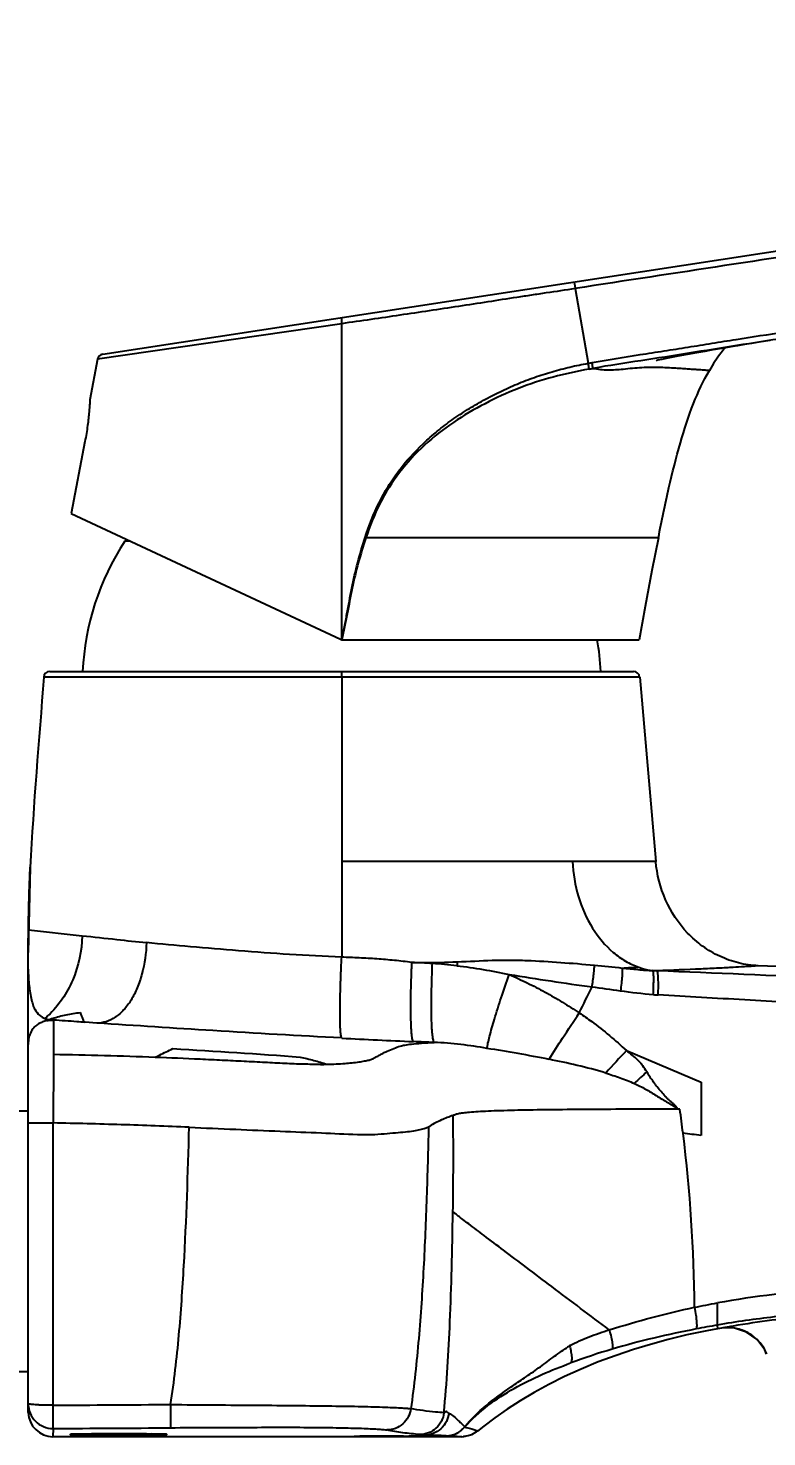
# Model space of a CAD drawing. Header units: millimetres. Extents: x 1091 to 2122, y 843 to 1569.
# Drawn here: x 1298.4 to 1357.9, y 1135.5 to 1249.1 of the extents above; entities that cross this region are included whole.
import ezdxf

# ---------------------------------------------------------------- set-up
doc = ezdxf.new("R2010")
doc.units = ezdxf.units.MM
doc.layers.add('\\M+5B1EA\\M+5D7A2', color=1, linetype='Continuous')
doc.styles.add('Daelim Dimension', font='\x7f\x7f\x7f\x7f.TTF')
doc.dimstyles.new('DEFAULT', dxfattribs={"dimscale": 2, "dimtxt": 2, "dimasz": 2, "dimexe": 0, "dimexo": 2, "dimgap": 1, "dimtad": 1, "dimdec": 1, "dimzin": 9, "dimdsep": 46, "dimtxsty": 'Daelim Dimension', "dimcen": 0.5, "dimclrd": 252, "dimclre": 252, "dimclrt": 3, "dimadec": 1, "dimazin": 0, "dimtfac": 1, "dimtdec": 1, "dimtix": 1, "dimtmove": 0, "dimatfit": 3, "dimfxl": 0, "dimtolj": 1, "dimtzin": 1, "dimlwd": 9, "dimlwe": 9, "dimarcsym": 0})

# ---------------------------------------------------------------- blocks, each defined once
blk = doc.blocks.new('*D1')
at = {"layer": '\\M+5B1EA\\M+5D7A2', "color": 5, "lineweight": 9}
for p, q in [((1250.08, 1342.62), (1495.37, 1342.62)), ((1495.37, 1338.62), (1495.37, 961.42)), ((1489.6, 957.42), (1495.37, 957.42))]:
    blk.add_line(p, q, dxfattribs=at)
at = {"layer": '\\M+5B1EA\\M+5D7A2', "color": 5}
for points in [[(1494.71, 1338.62), (1496.04, 1338.62), (1495.37, 1342.62)], [(1494.71, 961.42), (1496.04, 961.42), (1495.37, 957.42)]]:
    blk.add_solid(points, dxfattribs=at)
at = {"layer": 'Defpoints', "color": 0}
for p in [(1246.08, 1342.62), (1485.6, 957.42), (1495.37, 957.42)]:
    blk.add_point(p, dxfattribs=at)
at = {"layer": '\\M+5B1EA\\M+5D7A2', "color": 7, "insert": (1484.72, 1150.02), "char_height": 16, "attachment_point": 5, "rotation": 90, "style": 'Daelim Dimension'}
blk.add_mtext('\\A1;1700', dxfattribs=at)
blk = doc.blocks.new('*D5')
at = {"layer": '\\M+5B1EA\\M+5D7A2', "color": 5, "lineweight": 9}
for p, q in [((1283.18, 1133.79), (1283.18, 1029.12)), ((1375.11, 1119.43), (1375.11, 1029.12)), ((1287.18, 1029.12), (1371.11, 1029.12))]:
    blk.add_line(p, q, dxfattribs=at)
at = {"layer": '\\M+5B1EA\\M+5D7A2', "color": 5}
for points in [[(1287.18, 1029.79), (1287.18, 1028.45), (1283.18, 1029.12)], [(1371.11, 1029.79), (1371.11, 1028.45), (1375.11, 1029.12)]]:
    blk.add_solid(points, dxfattribs=at)
at = {"layer": 'Defpoints', "color": 0}
for p in [(1283.18, 1137.79), (1375.11, 1123.43), (1375.11, 1029.12)]:
    blk.add_point(p, dxfattribs=at)
at = {"layer": '\\M+5B1EA\\M+5D7A2', "color": 7, "insert": (1329.14, 1039.83), "char_height": 16, "attachment_point": 5, "style": 'Daelim Dimension'}
blk.add_mtext('\\A1;92', dxfattribs=at)

msp = doc.modelspace()

# ---------------------------------------------------------------- linework, layer by layer
at = {"color": 7, "linetype": 'Continuous'}
for p, q in [((1428.99, 1241.83), (1304.38, 1222.8)), ((1342.49, 1228.11), (1343.54, 1222.08)), ((1323.65, 1225.27), (1303.96, 1222.4)), ((1323.65, 1199.79), (1323.65, 1225.27)), ((1352.95, 1223.04), (1352.46, 1222.95)), ((1353.45, 1223.13), (1352.95, 1223.04)), ((1353.97, 1223.22), (1353.45, 1223.13)), ((1354.49, 1223.31), (1353.97, 1223.22)), ((1355.03, 1223.4), (1354.49, 1223.31)), ((1355.59, 1223.49), (1355.03, 1223.4)), ((1356.15, 1223.59), (1355.59, 1223.49)), ((1356.72, 1223.68), (1356.15, 1223.59)), ((1357.31, 1223.78), (1356.72, 1223.68)), ((1358.21, 1223.92), (1357.31, 1223.78)), ((1303.96, 1222.4), (1303.34, 1219.13)), ((1349.15, 1222.32), (1349.02, 1222.29)), ((1349.47, 1222.39), (1349.15, 1222.32)), ((1349.83, 1222.46), (1349.47, 1222.39)), ((1350.22, 1222.54), (1349.83, 1222.46)), ((1350.64, 1222.62), (1350.22, 1222.54)), ((1351.07, 1222.7), (1350.64, 1222.62)), ((1351.52, 1222.78), (1351.07, 1222.7)), ((1351.98, 1222.87), (1351.52, 1222.78)), ((1352.46, 1222.95), (1351.98, 1222.87)), ((1302.94, 1215.78), (1301.83, 1209.96)), ((1301.83, 1209.96), (1323.55, 1199.83)), ((1306.59, 1207.74), (1306.15, 1207.74)), ((1349.2, 1208.02), (1325.6, 1208.02)), ((1349.2, 1208.02), (1348.68, 1205.37)), ((1349.2, 1208.02), (1349.2, 1208.02)), ((1349.2, 1208.02), (1349.2, 1208.02)), ((1348.68, 1205.37), (1348.13, 1202.48)), ((1348.13, 1202.48), (1347.65, 1199.78)), ((1348.13, 1202.48), (1348.13, 1202.46)), ((1323.65, 1199.79), (1323.66, 1199.81)), ((1323.66, 1199.81), (1323.65, 1199.79)), ((1323.76, 1199.78), (1347.65, 1199.78)), ((1300.11, 1197.24), (1347.19, 1197.24)), ((1347.69, 1196.78), (1323.65, 1196.77)), ((1323.65, 1196.77), (1323.65, 1174.21)), ((1347.69, 1196.78), (1348.99, 1181.92)), ((1298.53, 1181.45), (1298.36, 1174.59)), ((1342.27, 1181.92), (1323.65, 1181.92)), ((1348.99, 1181.92), (1342.27, 1181.92)), ((1298.38, 1176.41), (1302.72, 1175.93)), ((1298.36, 1137.55), (1298.36, 1174.59)), ((1300.35, 1169.14), (1300.37, 1169.14)), ((1300.4, 1169.13), (1300.4, 1166.35)), ((1303.89, 1168.89), (1302.95, 1168.96)), ((1298.69, 1168.35), (1298.7, 1168.37)), ((1346.62, 1166.67), (1352.64, 1164.14)), ((1352.64, 1164.14), (1352.64, 1159.82)), ((1298.36, 1161.79), (1296.68, 1161.79)), ((1353.95, 1144.55), (1353.96, 1144.25)), ((1355.23, 1144.47), (1353.96, 1144.25)), ((1355.34, 1144.3), (1354.39, 1144.33)), ((1355.23, 1144.47), (1355.02, 1144.44)), ((1356.32, 1143.97), (1355.34, 1144.3)), ((1357.16, 1143.38), (1356.32, 1143.97)), ((1357.79, 1142.56), (1357.16, 1143.38)), ((1357.92, 1142.21), (1357.79, 1142.56)), ((1298.36, 1140.79), (1296.68, 1140.79)), ((1298.36, 1137.49), (1298.36, 1137.61)), ((1298.36, 1137.55), (1298.36, 1137.49)), ((1300.37, 1136.21), (1300.36, 1135.55)), ((1302.75, 1135.76), (1302.38, 1135.75)), ((1303.19, 1135.76), (1302.75, 1135.76)), ((1303.72, 1135.77), (1303.19, 1135.76)), ((1304.32, 1135.77), (1303.72, 1135.77)), ((1304.97, 1135.77), (1304.32, 1135.77)), ((1304.83, 1135.7), (1305.38, 1135.7)), ((1305.65, 1135.77), (1304.97, 1135.77)), ((1305.38, 1135.7), (1305.65, 1135.7)), ((1306.46, 1135.77), (1306.46, 1135.77)), ((1307.91, 1135.77), (1307.31, 1135.77)), ((1307.47, 1135.77), (1307.37, 1135.77)), ((1308.41, 1135.76), (1307.91, 1135.77)), ((1308.31, 1135.76), (1308.22, 1135.76)), ((1308.81, 1135.76), (1308.41, 1135.76)), ((1309.1, 1135.75), (1308.81, 1135.76)), ((1308.96, 1135.75), (1308.91, 1135.76)), ((1309.25, 1135.75), (1309.1, 1135.75)), ((1309.36, 1135.75), (1309.25, 1135.75)), ((1309.39, 1135.74), (1309.36, 1135.75)), ((1334.62, 1136.01), (1334.61, 1136)), ((1333.33, 1135.55), (1300.36, 1135.55)), ((1328.65, 1135.59), (1328.51, 1135.59)), ((1332.6, 1135.58), (1332.57, 1135.58)), ((1333.33, 1135.55), (1332.63, 1135.59)), ((1333.33, 1135.55), (1333.49, 1135.56)), ((1333.49, 1135.56), (1333.5, 1135.56)), ((1333.54, 1135.56), (1333.49, 1135.56))]:
    msp.add_line(p, q, dxfattribs=at)
for points in [[(1298.36, 1174.59), (1298.38, 1176.91), (1298.44, 1179.31), (1298.53, 1181.45)], [(1299.89, 1169.1), (1299.95, 1169.11), (1300.02, 1169.12), (1300.09, 1169.13), (1300.15, 1169.13), (1300.21, 1169.14), (1300.27, 1169.14), (1300.32, 1169.14), (1300.36, 1169.14)], [(1298.69, 1168.35), (1298.67, 1168.32), (1298.67, 1168.33)], [(1353.96, 1144.25), (1353.12, 1144.09), (1351.5, 1143.75), (1349.98, 1143.38), (1348.57, 1142.99), (1347.2, 1142.58), (1345.78, 1142.1), (1344.35, 1141.57), (1342.96, 1141), (1341.63, 1140.39), (1340.36, 1139.76), (1339.17, 1139.11), (1338.04, 1138.45), (1336.99, 1137.77), (1336, 1137.07), (1335.11, 1136.4), (1334.61, 1136)], [(1302.38, 1135.75), (1302.1, 1135.75), (1302.03, 1135.75), (1301.97, 1135.74), (1301.91, 1135.74), (1301.87, 1135.74), (1301.84, 1135.74), (1301.82, 1135.74), (1301.82, 1135.74)], [(1307.31, 1135.77), (1306.62, 1135.77), (1306.46, 1135.77)], [(1334.61, 1136.01), (1334.48, 1135.91), (1334.12, 1135.71), (1333.86, 1135.62), (1333.7, 1135.58), (1333.61, 1135.57), (1333.54, 1135.56)]]:
    msp.add_lwpolyline(points, dxfattribs=at)
for centre, radius, start, end in [((1304.45, 1222.31), 0.5, 98.672, 169.2193), ((1323.65, 1196.27), 20.92, 146.7646, 177.3507), ((1317.55, 1183.38), 25.92, 71.9146, 72.0594), ((1323.76, 1200.27), 0.489, 257.4424, 261.5496), ((1323.76, 1200.29), 0.505, 261.5866, 270.0549), ((1323.65, 1196.27), 20.92, 2.6495, 9.6727), ((1300.11, 1196.74), 0.5, 90.0378, 175.6008), ((1347.19, 1196.74), 0.5, 5.2828, 89.8115), ((1457.98, 1174.1), 159.62, 179.1717, 179.8253), ((1413.77, 2185.78), 1015.93, 263.72488, 263.88276), ((1343.46, 1531.57), 357.96, 263.914, 264.2992), ((1309.72, 1173.25), 11.36, 180.0464, 185.5381), ((1324.78, 1074.34), 99.54, 86.4365, 87.3935), ((1328.5, 1134.37), 39.4, 83.533, 86.4087), ((1343.02, 1172.65), 10.11, 173.3215, 175.1201), ((1295.47, -198.63), 1372.78, 87.17617, 87.76079), ((1316.33, 271.01), 903.43, 86.63882, 87.40358), ((1310.21, 1173.29), 11.85, 185.495, 185.9364), ((1384.71, 1466.01), 297.03, 260.7897, 262.095), ((1114.45, 1284.35), 255.52, 333.3437, 333.8666), ((1350.38, 1194.75), 23.62, 266.1434, 267.0921), ((1300.05, 1167.41), 1.66, 133.8951, 151.3186), ((1294.64, 1175.14), 7.76, 310.7789, 313.3364), ((1300.3, 1170.73), 1.58, 248.0562, 256.9678), ((1300.32, 1170.8), 1.66, 256.8905, 260.9387), ((1303.09, 1161.46), 8.28, 109.5513, 111.4641), ((1300.27, 1167.36), 1.78, 85.9795, 87.3081), ((1405.6, 2789.26), 1623.65, 267.10706, 267.31127), ((1292.12, 722.74), 443.69, 87.8706, 88.9304), ((1316.42, 1044.66), 123.65, 78.8261, 81.1837), ((1412.01, 1104.88), 89.97, 136.6183, 138.1855), ((1321.58, 1201.91), 36.35, 270.5679, 271.4323), ((1404.72, 1102.35), 84.3, 132.0412, 132.9744), ((1350.85, 1091.19), 70.76, 89.9374, 90.1136), ((1228.06, 1144.74), 124.07, 7.0703, 7.9745), ((1337.05, 1148.42), 13.75, 108.2193, 108.7236), ((1061.86, 1158.41), 270.8, 0.3844, 0.6418), ((1013.58, 1158.26), 319.08, 359.1747, 0.3542), ((1341.85, 1082.36), 78.21, 82.0757, 83.146), ((1228.18, 1144.75), 123.95, 0.5658, 7.0703), ((1366.75, 1076.49), 71, 92.9137, 100.3805), ((1368.09, 1062.2), 83.55, 99.739, 100.9286), ((1354.73, 1140.86), 3.49, 85.2412, 95.157), ((1354.73, 1140.84), 3.52, 82.506, 85.247), ((1354.73, 1140.84), 3.51, 81.7805, 82.506), ((1354.73, 1140.87), 3.48, 73.6088, 81.7931), ((1354.73, 1140.84), 3.51, 64.9855, 73.619), ((1354.73, 1140.85), 3.5, 56.8585, 64.9578), ((1354.73, 1140.86), 3.5, 48.1382, 56.8781), ((1345.02, 1137.66), 5.99, 119.8223, 122.2853), ((1361.46, 1088.77), 56.16, 106.5285, 110.1379), ((1354.72, 1140.84), 3.52, 40.0355, 48.1069), ((1354.73, 1140.86), 3.5, 31.3201, 40.0227), ((1354.75, 1140.86), 3.48, 23.0819, 31.3457), ((1300.36, 1138.21), 2, 180.0117, 270.2665), ((1290.57, 3667.45), 2529.38, 270.22194, 270.43679), ((1300.36, 1137.55), 2, 181.5881, 270.0077), ((1290.55, 3660.61), 2524.42, 270.22291, 270.43749), ((1305.81, 770.02), 365.75, 89.8982, 90.026), ((1305.95, 830.19), 305.58, 89.7332, 89.9032), ((1306.48, 932.44), 203.33, 89.5108, 89.7216), ((1307.48, 1039.49), 96.28, 89.1471, 89.5053), ((1309, 1123.95), 11.8, 88.1832, 88.3446), ((1309.09, 1126.95), 8.8, 87.9487, 88.1864), ((1340.54, 1295.27), 159.88, 266.9604, 267.1648), ((1332.06, 1137.6), 1.98, 270.2345, 320.1946)]:
    msp.add_arc(centre, radius, start, end, dxfattribs=at)
for points, knots in [([(1429.47, 1241.05), (1429.47, 1241.04), (1429.46, 1241.05), (1429.45, 1241.04), (1429.43, 1241.04), (1429.4, 1241.04), (1429.37, 1241.03), (1429.3, 1241.02), (1429.2, 1241.01), (1429.05, 1240.99), (1428.87, 1240.96), (1428.65, 1240.93), (1428.4, 1240.9), (1428.11, 1240.86), (1427.66, 1240.8), (1427.01, 1240.71), (1426.14, 1240.6), (1425.14, 1240.48), (1424.04, 1240.34), (1422.84, 1240.19), (1421.56, 1240.03), (1419.76, 1239.79), (1417.42, 1239.47), (1414.54, 1239.07), (1411.6, 1238.64), (1408.63, 1238.2), (1405.64, 1237.75), (1401.65, 1237.14), (1396.65, 1236.37), (1390.64, 1235.46), (1384.63, 1234.55), (1378.61, 1233.63), (1372.59, 1232.71), (1364.57, 1231.48), (1354.53, 1229.95), (1346.51, 1228.73), (1342.49, 1228.11)], [0, 0, 0, 0, 0.000046, 0.000183, 0.000412, 0.000734, 0.001151, 0.001663, 0.002977, 0.004684, 0.006788, 0.00929, 0.012191, 0.015489, 0.01918, 0.027724, 0.037766, 0.049223, 0.061943, 0.075741, 0.09041, 0.105748, 0.137824, 0.171052, 0.204915, 0.239126, 0.273518, 0.307992, 0.377031, 0.446141, 0.515308, 0.584516, 0.653746, 0.722984, 0.861466, 1, 1, 1, 1]), ([(1342.49, 1228.11), (1341.71, 1227.98), (1340.53, 1227.81), (1338.96, 1227.57), (1337.39, 1227.33), (1335.43, 1227.03), (1333.07, 1226.67), (1330.71, 1226.31), (1327.57, 1225.84), (1325.22, 1225.5), (1323.65, 1225.27)], [0, 0, 0, 0, 0.125115, 0.18761, 0.250074, 0.374999, 0.500039, 0.625279, 0.750638, 1, 1, 1, 1]), ([(1342.39, 1228.6), (1342.4, 1228.6), (1342.4, 1228.59), (1342.41, 1228.56), (1342.42, 1228.51), (1342.44, 1228.45), (1342.45, 1228.38), (1342.47, 1228.26), (1342.48, 1228.17), (1342.49, 1228.11)], [0, 0, 0, 0, 0.021635, 0.08298, 0.185006, 0.316316, 0.466289, 0.631071, 1, 1, 1, 1]), ([(1323.67, 1225.75), (1323.65, 1225.74), (1323.63, 1225.68), (1323.63, 1225.59), (1323.63, 1225.44), (1323.64, 1225.33), (1323.65, 1225.27)], [0, 0, 0, 0, 0.098955, 0.313087, 0.626966, 1, 1, 1, 1]), ([(1343.85, 1222.14), (1345.14, 1222.35), (1347.08, 1222.68), (1349.66, 1223.08), (1351.6, 1223.38), (1353.54, 1223.7), (1356.13, 1224.11), (1358.07, 1224.41), (1359.36, 1224.6)], [0, 0, 0, 0, 0.250069, 0.375081, 0.50008, 0.625069, 0.750051, 1, 1, 1, 1]), ([(1359.41, 1224.11), (1358.12, 1223.91), (1355.53, 1223.51), (1351.66, 1222.89), (1347.79, 1222.28), (1345.2, 1221.9), (1343.91, 1221.67)], [0, 0, 0, 0, 0.250013, 0.500009, 0.750021, 1, 1, 1, 1]), ([(1354.6, 1223.35), (1354.49, 1223.21), (1354.01, 1222.63), (1353.6, 1222), (1353.31, 1221.51)], [0, 0, 0, 0, 0.242387, 1, 1, 1, 1]), ([(1325.54, 1208.04), (1325.84, 1209), (1326.4, 1210.4), (1327.37, 1212.15), (1328.5, 1213.81), (1329.85, 1215.3), (1331.35, 1216.62), (1332.54, 1217.53), (1333.8, 1218.36), (1335.09, 1219.11), (1336.42, 1219.8), (1337.79, 1220.42), (1339.19, 1220.96), (1340.38, 1221.34), (1341.34, 1221.6), (1342.31, 1221.84), (1343.04, 1222), (1343.54, 1222.08)], [0, 0, 0, 0, 0.125064, 0.187639, 0.250229, 0.375283, 0.437856, 0.500384, 0.562863, 0.625326, 0.687756, 0.750185, 0.812617, 0.87504, 0.906275, 0.937526, 1, 1, 1, 1]), ([(1343.61, 1221.61), (1343.61, 1221.63), (1343.6, 1221.69), (1343.58, 1221.85), (1343.56, 1221.99), (1343.54, 1222.08)], [0, 0, 0, 0, 0.143866, 0.375001, 1, 1, 1, 1]), ([(1343.91, 1221.67), (1343.91, 1221.69), (1343.91, 1221.75), (1343.89, 1221.91), (1343.86, 1222.04), (1343.85, 1222.14)], [0, 0, 0, 0, 0.141209, 0.371788, 1, 1, 1, 1]), ([(1343.61, 1221.61), (1342.64, 1221.43), (1340.7, 1221.02), (1337.88, 1220.11), (1335.19, 1218.86), (1332.62, 1217.37), (1330.28, 1215.53), (1328.25, 1213.34), (1326.65, 1210.81), (1325.92, 1208.96), (1325.6, 1208.02)], [0, 0, 0, 0, 0.124816, 0.249479, 0.37421, 0.499123, 0.624264, 0.749512, 0.874742, 1, 1, 1, 1]), ([(1343.91, 1221.67), (1344.11, 1221.64), (1344.52, 1221.58), (1345.33, 1221.53), (1345.94, 1221.58), (1346.35, 1221.62)], [0, 0, 0, 0, 0.249118, 0.496719, 1, 1, 1, 1]), ([(1346.35, 1221.62), (1346.85, 1221.67), (1347.61, 1221.75), (1348.62, 1221.78), (1349.36, 1221.77), (1350.06, 1221.74), (1350.7, 1221.7), (1351.25, 1221.66), (1351.72, 1221.63), (1352.12, 1221.6), (1352.45, 1221.58), (1352.71, 1221.56), (1352.9, 1221.55), (1353.03, 1221.54), (1353.1, 1221.53), (1353.17, 1221.53), (1353.22, 1221.52), (1353.26, 1221.52), (1353.28, 1221.52), (1353.3, 1221.52), (1353.31, 1221.51), (1353.31, 1221.51), (1353.31, 1221.51), (1353.31, 1221.51)], [0, 0, 0, 0, 0.217125, 0.326451, 0.433914, 0.535936, 0.628287, 0.708145, 0.775342, 0.831471, 0.878166, 0.916416, 0.947068, 0.959666, 0.970486, 0.979567, 0.986944, 0.992653, 0.996727, 0.998157, 0.99918, 0.999795, 1, 1, 1, 1]), ([(1349.2, 1208.02), (1349.47, 1209.37), (1350, 1211.93), (1350.9, 1215.55), (1351.93, 1218.74), (1352.81, 1220.66), (1353.31, 1221.51)], [0, 0, 0, 0, 0.291217, 0.554242, 0.790133, 1, 1, 1, 1]), ([(1303.34, 1219.13), (1303.34, 1219.13), (1303.34, 1219.13), (1303.34, 1219.12), (1303.34, 1219.11), (1303.34, 1219.09), (1303.34, 1219.06), (1303.33, 1219.03), (1303.33, 1218.96), (1303.32, 1218.86), (1303.32, 1218.72), (1303.3, 1218.55), (1303.29, 1218.36), (1303.27, 1218.14), (1303.25, 1217.89), (1303.21, 1217.53), (1303.15, 1217.04), (1303.06, 1216.42), (1302.98, 1216), (1302.94, 1215.78)], [0, 0, 0, 0, 0.001212, 0.002724, 0.004838, 0.010863, 0.01927, 0.030043, 0.043167, 0.076317, 0.118365, 0.168933, 0.227522, 0.293549, 0.366398, 0.445313, 0.618172, 0.805557, 1, 1, 1, 1]), ([(1323.66, 1199.81), (1323.74, 1200.15), (1323.88, 1200.84), (1324.14, 1202.22), (1324.46, 1203.96), (1324.92, 1206.02), (1325.33, 1207.37), (1325.54, 1208.04)], [0, 0, 0, 0, 0.124982, 0.249968, 0.49996, 0.749964, 1, 1, 1, 1]), ([(1325.6, 1208.02), (1325.39, 1207.35), (1324.97, 1206.01), (1324.48, 1203.95), (1324.1, 1201.87), (1323.81, 1200.49), (1323.66, 1199.81)], [0, 0, 0, 0, 0.250049, 0.500048, 0.750038, 1, 1, 1, 1]), ([(1323.65, 1196.77), (1323.65, 1196.83), (1323.65, 1196.92), (1323.65, 1197.03), (1323.65, 1197.1), (1323.65, 1197.15), (1323.65, 1197.19), (1323.65, 1197.21), (1323.65, 1197.23), (1323.65, 1197.23), (1323.65, 1197.24), (1323.65, 1197.24)], [0, 0, 0, 0, 0.387356, 0.56051, 0.710617, 0.831839, 0.922063, 0.955132, 0.979571, 0.994738, 1, 1, 1, 1]), ([(1323.65, 1196.77), (1322.08, 1196.77), (1319.01, 1196.78), (1315.22, 1196.78), (1312.34, 1196.78), (1310.32, 1196.79), (1308.43, 1196.79), (1306.69, 1196.79), (1305.11, 1196.79), (1303.71, 1196.79), (1302.66, 1196.79), (1301.93, 1196.79), (1301.45, 1196.79), (1301.03, 1196.79), (1300.66, 1196.79), (1300.35, 1196.78), (1300.12, 1196.78), (1299.97, 1196.78), (1299.88, 1196.78), (1299.8, 1196.78), (1299.73, 1196.78), (1299.68, 1196.78), (1299.65, 1196.77), (1299.63, 1196.77), (1299.62, 1196.77), (1299.62, 1196.77), (1299.62, 1196.77), (1299.62, 1196.77)], [0, 0, 0, 0, 0.196085, 0.383726, 0.472161, 0.556317, 0.63521, 0.707856, 0.773857, 0.832448, 0.882631, 0.90459, 0.924405, 0.941988, 0.957298, 0.970305, 0.980979, 0.985432, 0.989293, 0.992562, 0.995238, 0.99732, 0.998809, 0.99933, 0.999702, 0.999925, 1, 1, 1, 1]), ([(1342.27, 1181.92), (1342.32, 1180.96), (1342.63, 1179.08), (1343.75, 1176.54), (1345.17, 1174.83), (1346.52, 1173.86), (1347.25, 1173.52), (1347.62, 1173.39)], [0, 0, 0, 0, 0.27166, 0.531883, 0.774562, 0.88925, 1, 1, 1, 1]), ([(1357.25, 1173.51), (1356.72, 1173.53), (1355.65, 1173.69), (1354.13, 1174.23), (1352.74, 1175.05), (1351.12, 1176.47), (1349.62, 1178.75), (1349.08, 1180.86), (1348.99, 1181.92)], [0, 0, 0, 0, 0.125199, 0.250353, 0.3755, 0.500781, 0.750341, 1, 1, 1, 1]), ([(1302.72, 1175.93), (1302.69, 1174.71), (1302.19, 1172.32), (1300.81, 1170.29), (1299.97, 1169.49)], [0, 0, 0, 0, 0.510173, 1, 1, 1, 1]), ([(1307.9, 1175.38), (1307.88, 1174.53), (1307.7, 1173.28), (1307.19, 1171.75), (1306.7, 1170.76), (1306.11, 1169.95), (1305.43, 1169.35), (1304.68, 1168.97), (1304.15, 1168.89), (1303.89, 1168.89)], [0, 0, 0, 0, 0.306281, 0.449538, 0.582063, 0.702125, 0.810103, 0.907995, 1, 1, 1, 1]), ([(1323.65, 1174.21), (1322.25, 1174.26), (1319.47, 1174.4), (1315.41, 1174.71), (1311.56, 1175.03), (1309.08, 1175.26), (1307.9, 1175.38)], [0, 0, 0, 0, 0.266532, 0.527233, 0.774152, 1, 1, 1, 1]), ([(1323.65, 1167.69), (1323.64, 1167.7), (1323.62, 1167.76), (1323.59, 1167.88), (1323.57, 1168.05), (1323.55, 1168.28), (1323.54, 1168.56), (1323.53, 1169.03), (1323.52, 1169.74), (1323.53, 1170.7), (1323.55, 1171.79), (1323.59, 1172.98), (1323.63, 1173.79), (1323.65, 1174.21)], [0, 0, 0, 0, 0.009971, 0.028329, 0.055172, 0.090289, 0.133396, 0.184159, 0.30726, 0.456245, 0.625475, 0.808735, 1, 1, 1, 1]), ([(1329.31, 1173.78), (1328.84, 1173.84), (1327.9, 1173.95), (1326.72, 1174.05), (1325.78, 1174.11), (1324.83, 1174.16), (1324.12, 1174.18), (1323.65, 1174.21)], [0, 0, 0, 0, 0.25001, 0.499978, 0.624977, 0.749977, 1, 1, 1, 1]), ([(1329.43, 1167.4), (1329.42, 1167.42), (1329.39, 1167.47), (1329.36, 1167.58), (1329.33, 1167.74), (1329.3, 1167.96), (1329.28, 1168.24), (1329.25, 1168.71), (1329.23, 1169.43), (1329.22, 1170.4), (1329.24, 1171.48), (1329.27, 1172.62), (1329.3, 1173.39), (1329.31, 1173.78)], [0, 0, 0, 0, 0.010203, 0.02767, 0.05336, 0.087682, 0.130823, 0.182619, 0.310487, 0.46541, 0.638598, 0.819987, 1, 1, 1, 1]), ([(1329.31, 1173.78), (1329.62, 1173.78), (1330.84, 1173.77), (1332.06, 1173.79), (1332.97, 1173.83)], [0, 0, 0, 0, 0.248911, 1, 1, 1, 1]), ([(1331.12, 1167.33), (1331.1, 1167.34), (1331.07, 1167.4), (1331.04, 1167.52), (1331.01, 1167.7), (1330.98, 1167.92), (1330.95, 1168.2), (1330.92, 1168.66), (1330.9, 1169.34), (1330.89, 1170.28), (1330.9, 1171.34), (1330.93, 1172.49), (1330.95, 1173.28), (1330.97, 1173.69)], [0, 0, 0, 0, 0.011566, 0.030893, 0.058371, 0.093956, 0.13741, 0.188441, 0.311558, 0.459394, 0.627103, 0.809369, 1, 1, 1, 1]), ([(1332.94, 1173.52), (1333.65, 1173.44), (1335.06, 1173.23), (1336.46, 1172.95), (1337.16, 1172.81)], [0, 0, 0, 0, 0.499978, 1, 1, 1, 1]), ([(1332.97, 1173.83), (1333.92, 1173.87), (1335.32, 1173.95), (1337.2, 1173.98), (1339.04, 1173.94), (1341.32, 1173.79), (1343.13, 1173.65), (1344.04, 1173.56)], [0, 0, 0, 0, 0.25536, 0.382189, 0.507382, 0.753512, 1, 1, 1, 1]), ([(1343.85, 1171.8), (1343.9, 1172.15), (1343.97, 1172.65), (1344.02, 1173.24), (1344.04, 1173.47), (1344.04, 1173.56)], [0, 0, 0, 0, 0.605678, 0.839339, 1, 1, 1, 1]), ([(1346.28, 1173.33), (1346.29, 1173.3), (1346.29, 1173.21), (1346.29, 1172.99), (1346.27, 1172.61), (1346.22, 1172.07), (1346.17, 1171.68), (1346.14, 1171.47)], [0, 0, 0, 0, 0.053397, 0.132687, 0.360427, 0.659964, 1, 1, 1, 1]), ([(1346.28, 1173.33), (1346.49, 1173.3), (1346.91, 1173.27), (1347.74, 1173.19), (1348.35, 1173.14), (1348.76, 1173.12)], [0, 0, 0, 0, 0.255396, 0.508039, 1, 1, 1, 1]), ([(1347.62, 1173.39), (1347.72, 1173.36), (1348.09, 1173.24), (1348.47, 1173.16), (1348.76, 1173.12)], [0, 0, 0, 0, 0.252014, 1, 1, 1, 1]), ([(1348.79, 1171.18), (1348.8, 1171.41), (1348.81, 1171.74), (1348.82, 1172.18), (1348.82, 1172.48), (1348.82, 1172.72), (1348.8, 1172.91), (1348.79, 1173.04), (1348.77, 1173.1), (1348.76, 1173.12)], [0, 0, 0, 0, 0.351286, 0.521538, 0.675413, 0.804271, 0.902156, 0.966789, 1, 1, 1, 1]), ([(1357.25, 1173.51), (1357.29, 1173.51), (1356.95, 1173.48), (1356.78, 1173.47), (1356.01, 1173.42), (1355.16, 1173.37), (1353.97, 1173.31), (1351.94, 1173.21), (1350.29, 1173.15), (1349.11, 1173.11)], [0, 0, 0, 0, 0.012065, 0.057882, 0.13704, 0.248888, 0.392586, 0.566723, 1, 1, 1, 1]), ([(1349.18, 1171.16), (1349.19, 1171.39), (1349.2, 1171.74), (1349.2, 1172.19), (1349.19, 1172.47), (1349.18, 1172.71), (1349.16, 1172.9), (1349.14, 1173.02), (1349.12, 1173.09), (1349.11, 1173.11)], [0, 0, 0, 0, 0.366049, 0.532342, 0.679914, 0.803917, 0.900208, 0.965904, 1, 1, 1, 1]), ([(1298.42, 1172.06), (1298.44, 1171.87), (1298.49, 1171.48), (1298.59, 1170.92), (1298.71, 1170.42), (1298.92, 1169.93), (1299.23, 1169.52), (1299.56, 1169.32), (1299.71, 1169.26)], [0, 0, 0, 0, 0.182291, 0.362847, 0.527368, 0.655907, 0.848506, 1, 1, 1, 1]), ([(1335.37, 1166.85), (1335.39, 1166.99), (1335.46, 1167.31), (1335.65, 1168.09), (1336, 1169.31), (1336.53, 1170.98), (1336.94, 1172.18), (1337.16, 1172.81)], [0, 0, 0, 0, 0.067018, 0.15547, 0.38843, 0.678485, 1, 1, 1, 1]), ([(1337.16, 1172.81), (1337.66, 1172.59), (1338.63, 1172.14), (1340.06, 1171.4), (1341.46, 1170.59), (1342.37, 1170.01), (1342.82, 1169.71)], [0, 0, 0, 0, 0.249846, 0.499814, 0.749899, 1, 1, 1, 1]), ([(1363.14, 1170.36), (1361.97, 1170.42), (1359.65, 1170.54), (1356.16, 1170.76), (1352.67, 1170.96), (1350.34, 1171.09), (1349.18, 1171.16)], [0, 0, 0, 0, 0.250069, 0.49999, 0.74992, 1, 1, 1, 1]), ([(1300.32, 1169.26), (1300.68, 1169.39), (1301.42, 1169.59), (1302.19, 1169.7), (1302.57, 1169.74)], [0, 0, 0, 0, 0.501761, 1, 1, 1, 1]), ([(1302.57, 1169.74), (1302.6, 1169.64), (1302.65, 1169.46), (1302.75, 1169.23), (1302.84, 1169.06), (1302.91, 1168.97), (1302.95, 1168.96)], [0, 0, 0, 0, 0.346959, 0.636379, 0.855402, 1, 1, 1, 1]), ([(1340.38, 1165.97), (1340.74, 1166.55), (1341.54, 1167.8), (1342.37, 1169.04), (1342.82, 1169.71)], [0, 0, 0, 0, 0.455068, 1, 1, 1, 1]), ([(1342.82, 1169.71), (1343.16, 1169.49), (1344.49, 1168.55), (1345.73, 1167.51), (1346.62, 1166.67)], [0, 0, 0, 0, 0.250207, 1, 1, 1, 1]), ([(1299.31, 1168.89), (1299.27, 1168.87), (1299.13, 1168.79), (1298.99, 1168.69), (1298.9, 1168.6)], [0, 0, 0, 0, 0.244119, 1, 1, 1, 1]), ([(1299.81, 1169.08), (1299.68, 1169.05), (1299.51, 1168.99), (1299.35, 1168.91), (1299.31, 1168.89)], [0, 0, 0, 0, 0.747617, 1, 1, 1, 1]), ([(1300.06, 1169.16), (1300.09, 1169.16), (1300.18, 1169.15), (1300.28, 1169.14), (1300.35, 1169.14)], [0, 0, 0, 0, 0.279461, 1, 1, 1, 1]), ([(1300.37, 1169.14), (1300.37, 1169.14), (1300.38, 1169.14), (1300.4, 1169.14), (1300.4, 1169.13)], [0, 0, 0, 0, 0.689407, 1, 1, 1, 1]), ([(1302.95, 1168.96), (1302.73, 1168.97), (1301.88, 1169.03), (1301.03, 1169.09), (1300.4, 1169.13)], [0, 0, 0, 0, 0.259043, 1, 1, 1, 1]), ([(1323.65, 1167.69), (1320.19, 1167.86), (1313.6, 1168.25), (1307.02, 1168.68), (1303.89, 1168.89)], [0, 0, 0, 0, 0.525332, 1, 1, 1, 1]), ([(1298.6, 1168.2), (1298.51, 1168.05), (1298.39, 1167.71), (1298.36, 1167.36), (1298.36, 1167.17)], [0, 0, 0, 0, 0.48149, 1, 1, 1, 1]), ([(1300.4, 1166.35), (1300.4, 1166.15), (1300.4, 1165.53), (1300.39, 1163.69), (1300.38, 1162.06), (1300.37, 1160.84)], [0, 0, 0, 0, 0.111911, 0.33639, 1, 1, 1, 1]), ([(1308.6, 1166.12), (1308.72, 1166.18), (1309.2, 1166.43), (1309.68, 1166.66), (1310.04, 1166.83)], [0, 0, 0, 0, 0.252358, 1, 1, 1, 1]), ([(1322.49, 1165.57), (1322.97, 1165.59), (1323.82, 1165.62), (1324.83, 1165.72), (1325.47, 1165.83), (1325.83, 1165.9), (1326.1, 1165.98), (1326.29, 1166.07), (1326.42, 1166.16), (1326.6, 1166.26), (1326.81, 1166.38), (1327.07, 1166.51), (1327.41, 1166.67), (1327.85, 1166.85), (1328.31, 1167.03), (1328.8, 1167.14), (1329.36, 1167.22), (1330.16, 1167.28), (1330.77, 1167.31), (1331.11, 1167.33)], [0, 0, 0, 0, 0.161487, 0.289223, 0.339625, 0.380711, 0.41171, 0.433111, 0.450427, 0.46716, 0.499949, 0.532613, 0.564974, 0.628154, 0.691317, 0.732547, 0.79456, 0.883448, 1, 1, 1, 1]), ([(1335.37, 1166.85), (1334.67, 1166.97), (1333.26, 1167.18), (1331.84, 1167.31), (1331.12, 1167.33)], [0, 0, 0, 0, 0.495531, 1, 1, 1, 1]), ([(1348.27, 1164.95), (1348.16, 1165.11), (1348, 1165.37), (1347.76, 1165.69), (1347.48, 1165.98), (1347.09, 1166.3), (1346.78, 1166.55), (1346.62, 1166.67)], [0, 0, 0, 0, 0.250245, 0.374916, 0.499825, 0.750218, 1, 1, 1, 1]), ([(1321.94, 1165.56), (1321.48, 1165.56), (1320.52, 1165.57), (1319.03, 1165.63), (1317.44, 1165.72), (1315.75, 1165.8), (1314.01, 1165.89), (1311.62, 1166), (1309.81, 1166.08), (1308.6, 1166.12)], [0, 0, 0, 0, 0.102548, 0.214838, 0.335281, 0.46213, 0.593721, 0.728309, 1, 1, 1, 1]), ([(1320.31, 1166.15), (1320.67, 1166.07), (1321.4, 1165.89), (1322.13, 1165.69), (1322.49, 1165.57)], [0, 0, 0, 0, 0.498095, 1, 1, 1, 1]), ([(1344.95, 1164.86), (1344.19, 1165.1), (1342.67, 1165.5), (1341.14, 1165.82), (1340.38, 1165.97)], [0, 0, 0, 0, 0.506798, 1, 1, 1, 1]), ([(1344.95, 1164.86), (1345.34, 1164.74), (1346.12, 1164.49), (1346.89, 1164.19), (1347.26, 1164.02)], [0, 0, 0, 0, 0.497964, 1, 1, 1, 1]), ([(1347.26, 1164.02), (1347.41, 1163.95), (1347.72, 1163.81), (1348.16, 1163.57), (1348.6, 1163.32), (1349.03, 1163.05), (1349.39, 1162.83), (1349.68, 1162.65), (1349.9, 1162.52), (1350.08, 1162.41), (1350.22, 1162.33), (1350.33, 1162.26), (1350.44, 1162.2), (1350.56, 1162.14), (1350.67, 1162.07), (1350.71, 1161.99), (1350.71, 1161.95)], [0, 0, 0, 0, 0.124457, 0.249188, 0.374104, 0.499132, 0.624216, 0.68677, 0.749333, 0.811901, 0.84319, 0.874512, 0.905756, 0.937124, 0.968474, 1, 1, 1, 1]), ([(1350.71, 1161.95), (1350.73, 1161.99), (1350.72, 1162.08), (1350.63, 1162.17), (1350.54, 1162.25), (1350.45, 1162.33), (1350.36, 1162.41), (1350.24, 1162.52), (1350.09, 1162.65), (1349.91, 1162.82), (1349.69, 1163.06), (1349.41, 1163.36), (1349.1, 1163.74), (1348.81, 1164.13), (1348.53, 1164.53), (1348.36, 1164.81), (1348.27, 1164.95)], [0, 0, 0, 0, 0.031004, 0.062387, 0.093441, 0.124601, 0.155735, 0.186877, 0.249172, 0.311506, 0.373882, 0.498774, 0.623861, 0.749117, 0.874514, 1, 1, 1, 1]), ([(1350.71, 1161.95), (1348.51, 1161.95), (1345.31, 1161.94), (1341.21, 1161.91), (1338.57, 1161.88), (1336.62, 1161.83), (1335.3, 1161.78), (1334.51, 1161.73), (1333.86, 1161.68), (1333.37, 1161.63), (1333.01, 1161.57), (1332.83, 1161.51), (1332.75, 1161.48)], [0, 0, 0, 0, 0.366846, 0.534487, 0.68341, 0.807836, 0.859616, 0.903788, 0.939931, 0.967744, 0.986782, 1, 1, 1, 1]), ([(1298.36, 1160.86), (1298.36, 1160.86), (1298.36, 1160.86), (1298.37, 1160.86), (1298.38, 1160.86), (1298.41, 1160.86), (1298.45, 1160.85), (1298.52, 1160.85), (1298.6, 1160.85), (1298.7, 1160.85), (1298.82, 1160.85), (1299, 1160.84), (1299.27, 1160.84), (1299.61, 1160.84), (1299.98, 1160.84), (1300.24, 1160.84), (1300.37, 1160.84)], [0, 0, 0, 0, 0.001346, 0.005028, 0.01109, 0.019517, 0.043385, 0.076456, 0.118488, 0.169009, 0.227487, 0.293391, 0.444994, 0.617793, 0.805228, 1, 1, 1, 1]), ([(1300.37, 1138.08), (1300.37, 1139.86), (1300.37, 1147.44), (1300.37, 1155.03), (1300.37, 1160.84)], [0, 0, 0, 0, 0.234036, 1, 1, 1, 1]), ([(1311.35, 1160.49), (1310.44, 1160.53), (1308.61, 1160.61), (1304.95, 1160.73), (1302.2, 1160.8), (1300.37, 1160.84)], [0, 0, 0, 0, 0.249958, 0.499951, 1, 1, 1, 1]), ([(1332.64, 1161.44), (1332.32, 1161.34), (1331.67, 1161.09), (1331.06, 1160.77), (1330.75, 1160.59)], [0, 0, 0, 0, 0.488136, 1, 1, 1, 1]), ([(1309.85, 1138.14), (1310.14, 1139.99), (1310.56, 1143.72), (1311.07, 1151.17), (1311.25, 1156.76), (1311.35, 1160.49)], [0, 0, 0, 0, 0.251418, 0.501201, 1, 1, 1, 1]), ([(1311.35, 1160.49), (1312.6, 1160.44), (1315.05, 1160.33), (1318.6, 1160.18), (1321.88, 1160.05), (1323.95, 1159.95), (1324.93, 1159.92)], [0, 0, 0, 0, 0.276214, 0.541044, 0.785228, 1, 1, 1, 1]), ([(1324.93, 1159.92), (1325.3, 1159.9), (1326.03, 1159.9), (1327.05, 1159.96), (1327.96, 1160.05), (1328.75, 1160.12), (1329.42, 1160.19), (1329.95, 1160.29), (1330.36, 1160.4), (1330.57, 1160.49), (1330.66, 1160.53)], [0, 0, 0, 0, 0.195592, 0.373133, 0.53104, 0.668187, 0.784086, 0.878421, 0.95006, 1, 1, 1, 1]), ([(1330.66, 1160.53), (1330.62, 1158.64), (1330.51, 1154.84), (1330.28, 1149.15), (1329.9, 1143.46), (1329.5, 1139.68), (1329.23, 1137.8)], [0, 0, 0, 0, 0.250004, 0.49994, 0.749908, 1, 1, 1, 1]), ([(1331.9, 1137.47), (1332.13, 1139.92), (1332.37, 1143.79), (1332.54, 1149.19), (1332.6, 1152.14), (1332.62, 1153.66)], [0, 0, 0, 0, 0.454636, 0.71805, 1, 1, 1, 1]), ([(1345.24, 1144.15), (1343.7, 1145.31), (1341.47, 1146.99), (1338.62, 1149.14), (1336.8, 1150.51), (1335.25, 1151.68), (1334.16, 1152.51), (1333.46, 1153.03), (1333.09, 1153.3), (1332.84, 1153.51), (1332.69, 1153.62), (1332.62, 1153.66)], [0, 0, 0, 0, 0.367535, 0.530155, 0.675533, 0.800228, 0.898858, 0.936511, 0.965273, 0.985191, 1, 1, 1, 1]), ([(1345.24, 1144.15), (1346.37, 1144.52), (1348.65, 1145.19), (1350.96, 1145.73), (1352.12, 1145.98)], [0, 0, 0, 0, 0.499951, 1, 1, 1, 1]), ([(1352.12, 1145.98), (1352.16, 1145.76), (1352.21, 1145.45), (1352.26, 1145.05), (1352.28, 1144.8), (1352.29, 1144.58), (1352.29, 1144.42), (1352.28, 1144.31), (1352.26, 1144.25), (1352.25, 1144.23)], [0, 0, 0, 0, 0.372984, 0.539074, 0.684984, 0.806606, 0.900553, 0.964796, 1, 1, 1, 1]), ([(1353.95, 1146.33), (1353.95, 1146.11), (1353.95, 1145.7), (1353.95, 1145.21), (1353.95, 1144.89), (1353.95, 1144.73), (1353.95, 1144.62), (1353.95, 1144.56), (1353.95, 1144.55)], [0, 0, 0, 0, 0.376273, 0.693094, 0.816223, 0.91016, 0.972041, 1, 1, 1, 1]), ([(1363.14, 1145.58), (1361.6, 1145.5), (1358.53, 1145.24), (1355.47, 1144.81), (1353.95, 1144.55)], [0, 0, 0, 0, 0.500231, 1, 1, 1, 1]), ([(1363.14, 1145.47), (1361.54, 1145.33), (1358.9, 1145.04), (1356.27, 1144.64), (1355.23, 1144.47)], [0, 0, 0, 0, 0.602297, 1, 1, 1, 1]), ([(1345.24, 1144.15), (1344.97, 1144.06), (1344.42, 1143.87), (1343.61, 1143.58), (1342.81, 1143.25), (1342.29, 1142.99), (1342.04, 1142.86)], [0, 0, 0, 0, 0.250986, 0.501316, 0.750895, 1, 1, 1, 1]), ([(1345.24, 1144.15), (1345.3, 1143.96), (1345.38, 1143.61), (1345.47, 1143.2), (1345.5, 1142.93), (1345.51, 1142.78), (1345.51, 1142.68), (1345.5, 1142.62), (1345.48, 1142.61)], [0, 0, 0, 0, 0.372633, 0.680679, 0.800907, 0.894917, 0.96099, 1, 1, 1, 1]), ([(1352.25, 1144.23), (1351.11, 1144.01), (1348.84, 1143.53), (1346.59, 1142.94), (1345.48, 1142.61)], [0, 0, 0, 0, 0.500247, 1, 1, 1, 1]), ([(1333.58, 1136.35), (1334.09, 1136.97), (1335.28, 1138.12), (1336.97, 1139.34), (1338.42, 1140.31), (1339.55, 1141.09), (1340.67, 1141.92), (1341.42, 1142.48), (1341.82, 1142.72)], [0, 0, 0, 0, 0.22933, 0.472633, 0.599355, 0.730859, 0.866919, 1, 1, 1, 1]), ([(1342.04, 1142.86), (1342.08, 1142.7), (1342.15, 1142.4), (1342.21, 1142), (1342.21, 1141.7), (1342.17, 1141.53), (1342.12, 1141.49)], [0, 0, 0, 0, 0.353432, 0.65762, 0.875996, 1, 1, 1, 1]), ([(1333.58, 1136.33), (1334.14, 1136.97), (1335.4, 1138.11), (1338.24, 1139.93), (1340.56, 1140.92), (1342.12, 1141.49)], [0, 0, 0, 0, 0.252477, 0.504144, 1, 1, 1, 1]), ([(1300.37, 1138.08), (1300.24, 1138.08), (1299.98, 1138.09), (1299.61, 1138.09), (1299.27, 1138.1), (1298.97, 1138.12), (1298.72, 1138.14), (1298.54, 1138.16), (1298.42, 1138.18), (1298.37, 1138.19), (1298.36, 1138.21), (1298.36, 1138.21)], [0, 0, 0, 0, 0.19333, 0.379762, 0.551518, 0.702232, 0.826232, 0.91874, 0.976549, 0.992144, 1, 1, 1, 1]), ([(1300.37, 1136.21), (1300.37, 1136.23), (1300.37, 1136.28), (1300.37, 1136.39), (1300.37, 1136.56), (1300.37, 1136.78), (1300.37, 1137.06), (1300.37, 1137.5), (1300.37, 1137.85), (1300.37, 1138.08)], [0, 0, 0, 0, 0.022721, 0.081322, 0.173821, 0.297076, 0.446756, 0.617798, 1, 1, 1, 1]), ([(1309.85, 1138.14), (1309.85, 1138.02), (1309.85, 1137.79), (1309.85, 1137.45), (1309.85, 1137.13), (1309.85, 1136.84), (1309.84, 1136.61), (1309.84, 1136.45), (1309.83, 1136.36), (1309.83, 1136.31), (1309.83, 1136.28), (1309.82, 1136.27), (1309.82, 1136.27)], [0, 0, 0, 0, 0.183465, 0.368092, 0.544095, 0.700873, 0.828681, 0.92218, 0.954905, 0.978443, 0.99328, 1, 1, 1, 1]), ([(1309.85, 1138.14), (1311.04, 1138.13), (1313.37, 1138.11), (1316.75, 1138.09), (1319.9, 1138.06), (1322.72, 1138.03), (1325.11, 1137.99), (1326.8, 1137.95), (1327.88, 1137.9), (1328.47, 1137.87), (1328.9, 1137.84), (1329.14, 1137.82), (1329.23, 1137.8)], [0, 0, 0, 0, 0.183744, 0.360002, 0.524034, 0.671077, 0.795763, 0.89425, 0.932587, 0.963058, 0.985557, 1, 1, 1, 1]), ([(1329.23, 1137.8), (1329.2, 1137.57), (1329.05, 1137.12), (1328.61, 1136.56), (1328, 1136.18), (1327.53, 1136.09), (1327.3, 1136.09)], [0, 0, 0, 0, 0.250635, 0.500921, 0.750684, 1, 1, 1, 1]), ([(1331.9, 1137.47), (1331.68, 1137.49), (1330.78, 1137.58), (1329.89, 1137.68), (1329.23, 1137.8)], [0, 0, 0, 0, 0.254527, 1, 1, 1, 1]), ([(1331.9, 1137.47), (1331.87, 1137.23), (1331.73, 1136.77), (1331.28, 1136.19), (1330.66, 1135.81), (1330.18, 1135.72), (1329.95, 1135.72)], [0, 0, 0, 0, 0.250809, 0.50108, 0.750771, 1, 1, 1, 1]), ([(1332.29, 1137.45), (1332.27, 1137.22), (1332.13, 1136.75), (1331.69, 1136.16), (1331.06, 1135.77), (1330.59, 1135.68), (1330.36, 1135.67)], [0, 0, 0, 0, 0.243851, 0.503256, 0.760665, 1, 1, 1, 1]), ([(1332.29, 1137.45), (1332.24, 1137.49), (1332.17, 1137.53), (1332.04, 1137.59), (1331.99, 1137.5), (1331.94, 1137.46), (1331.9, 1137.47)], [0, 0, 0, 0, 0.433088, 0.615593, 0.766888, 1, 1, 1, 1]), ([(1332.29, 1137.45), (1332.43, 1137.37), (1332.71, 1137.18), (1333.05, 1136.86), (1333.33, 1136.58), (1333.51, 1136.43), (1333.58, 1136.35)], [0, 0, 0, 0, 0.286234, 0.590595, 0.823202, 1, 1, 1, 1]), ([(1305.65, 1135.77), (1305.41, 1135.77), (1304.95, 1135.77), (1304.27, 1135.77), (1303.63, 1135.77), (1303.07, 1135.76), (1302.58, 1135.76), (1302.22, 1135.75), (1301.93, 1135.74), (1301.84, 1135.74), (1301.74, 1135.73), (1301.78, 1135.72), (1301.81, 1135.73), (1301.89, 1135.72), (1302, 1135.72), (1302.14, 1135.72), (1302.31, 1135.71), (1302.5, 1135.71), (1302.72, 1135.71), (1303.07, 1135.7), (1303.55, 1135.7), (1304.17, 1135.7), (1304.61, 1135.7), (1304.83, 1135.7)], [0, 0, 0, 0, 0.101651, 0.200014, 0.291595, 0.373402, 0.442726, 0.497262, 0.535161, 0.55513, 0.55819, 0.559922, 0.566272, 0.577213, 0.592673, 0.612525, 0.636593, 0.664697, 0.696592, 0.731996, 0.812145, 0.902532, 1, 1, 1, 1]), ([(1304.83, 1135.7), (1304.84, 1135.7), (1304.87, 1135.72), (1304.88, 1135.75), (1304.89, 1135.76)], [0, 0, 0, 0, 0.350243, 1, 1, 1, 1]), ([(1305.65, 1135.7), (1306.31, 1135.7), (1307.45, 1135.7), (1308.59, 1135.71), (1309.07, 1135.72)], [0, 0, 0, 0, 0.581185, 1, 1, 1, 1]), ([(1309.34, 1135.75), (1309.31, 1135.75), (1309.19, 1135.75), (1309.06, 1135.75), (1308.96, 1135.75)], [0, 0, 0, 0, 0.204856, 1, 1, 1, 1]), ([(1309.07, 1135.72), (1309.13, 1135.72), (1309.22, 1135.72), (1309.35, 1135.72), (1309.46, 1135.72), (1309.5, 1135.73), (1309.56, 1135.73), (1309.53, 1135.74), (1309.52, 1135.74), (1309.47, 1135.74), (1309.44, 1135.74), (1309.41, 1135.74)], [0, 0, 0, 0, 0.26514, 0.476764, 0.632721, 0.731399, 0.772457, 0.791064, 0.821844, 0.86699, 1, 1, 1, 1]), ([(1309.82, 1136.27), (1310.89, 1136.28), (1312.98, 1136.29), (1316.04, 1136.3), (1318.89, 1136.31), (1321.43, 1136.3), (1323.59, 1136.27), (1325.11, 1136.23), (1326.08, 1136.19), (1326.61, 1136.16), (1327.01, 1136.13), (1327.22, 1136.1), (1327.3, 1136.09)], [0, 0, 0, 0, 0.182993, 0.359585, 0.524288, 0.671633, 0.796312, 0.89447, 0.932662, 0.96314, 0.985618, 1, 1, 1, 1]), ([(1329.95, 1135.72), (1329.49, 1135.76), (1328.61, 1135.85), (1327.73, 1135.99), (1327.3, 1136.09)], [0, 0, 0, 0, 0.5097, 1, 1, 1, 1]), ([(1332.57, 1135.58), (1332.43, 1135.58), (1332.03, 1135.58), (1330.87, 1135.59), (1329.83, 1135.59), (1329.06, 1135.59)], [0, 0, 0, 0, 0.116963, 0.340363, 1, 1, 1, 1]), ([(1330.36, 1135.67), (1330.29, 1135.68), (1330.2, 1135.68), (1330.09, 1135.69), (1330.01, 1135.71), (1329.97, 1135.72), (1329.95, 1135.72)], [0, 0, 0, 0, 0.466109, 0.686823, 0.813988, 1, 1, 1, 1]), ([(1332.07, 1135.62), (1331.81, 1135.63), (1331.24, 1135.65), (1330.67, 1135.66), (1330.35, 1135.67)], [0, 0, 0, 0, 0.444757, 1, 1, 1, 1]), ([(1332.07, 1135.62), (1332.35, 1135.62), (1332.93, 1135.75), (1333.4, 1136.13), (1333.58, 1136.35)], [0, 0, 0, 0, 0.498291, 1, 1, 1, 1]), ([(1333.58, 1136.33), (1333.74, 1136.28), (1333.95, 1136.22), (1334.22, 1136.15), (1334.37, 1136.1), (1334.5, 1136.06), (1334.55, 1136.05), (1334.62, 1136.02), (1334.61, 1136.01)], [0, 0, 0, 0, 0.44719, 0.628086, 0.775778, 0.886795, 0.959411, 1, 1, 1, 1]), ([(1328.65, 1135.59), (1327.32, 1135.59), (1322, 1135.56), (1327.32, 1135.56), (1328.65, 1135.56)], [0, 0, 0, 0, 0.500017, 1, 1, 1, 1]), ([(1328.51, 1135.59), (1328.04, 1135.59), (1327.17, 1135.58), (1326.15, 1135.58), (1325.46, 1135.58), (1325.1, 1135.58), (1324.85, 1135.57), (1324.73, 1135.57), (1324.7, 1135.57)], [0, 0, 0, 0, 0.368151, 0.683536, 0.80813, 0.904863, 0.970311, 1, 1, 1, 1]), ([(1328.65, 1135.59), (1328.77, 1135.59), (1329.22, 1135.59), (1329.68, 1135.59), (1330.02, 1135.59)], [0, 0, 0, 0, 0.254244, 1, 1, 1, 1]), ([(1328.65, 1135.56), (1328.65, 1135.56), (1328.65, 1135.57), (1328.65, 1135.58), (1328.65, 1135.58)], [0, 0, 0, 0, 0.255865, 1, 1, 1, 1]), ([(1332.3, 1135.57), (1332.1, 1135.57), (1330.88, 1135.56), (1329.66, 1135.56), (1328.65, 1135.56)], [0, 0, 0, 0, 0.166793, 1, 1, 1, 1]), ([(1330.02, 1135.59), (1330.25, 1135.59), (1331, 1135.59), (1331.75, 1135.59), (1332.27, 1135.58)], [0, 0, 0, 0, 0.313524, 1, 1, 1, 1]), ([(1332.27, 1135.58), (1332.32, 1135.58), (1332.39, 1135.58), (1332.49, 1135.58), (1332.54, 1135.58), (1332.58, 1135.58), (1332.61, 1135.58), (1332.63, 1135.58), (1332.64, 1135.58), (1332.64, 1135.58)], [0, 0, 0, 0, 0.431904, 0.603597, 0.745065, 0.85577, 0.935225, 0.983283, 1, 1, 1, 1]), ([(1332.64, 1135.58), (1332.64, 1135.57), (1332.63, 1135.58), (1332.61, 1135.57), (1332.58, 1135.57), (1332.55, 1135.57), (1332.5, 1135.57), (1332.42, 1135.57), (1332.35, 1135.57), (1332.3, 1135.57)], [0, 0, 0, 0, 0.015215, 0.062155, 0.14093, 0.251332, 0.392907, 0.565187, 1, 1, 1, 1])]:
    msp.add_open_spline(points, degree=3, knots=knots, dxfattribs=at)
for points in [[(1343.54, 1222.08), (1343.64, 1222.11), (1343.74, 1222.12), (1343.85, 1222.14)], [(1343.61, 1221.61), (1343.71, 1221.63), (1343.81, 1221.65), (1343.91, 1221.67)], [(1323.55, 1199.83), (1323.58, 1199.81), (1323.62, 1199.8), (1323.65, 1199.79)], [(1299.62, 1196.77), (1299.23, 1191.67), (1298.78, 1186.56), (1298.53, 1181.45)], [(1344.04, 1173.56), (1344.79, 1173.49), (1345.54, 1173.41), (1346.28, 1173.33)], [(1346.28, 1173.33), (1346.73, 1173.37), (1347.18, 1173.39), (1347.62, 1173.39)], [(1349.11, 1173.11), (1348.99, 1173.11), (1348.88, 1173.11), (1348.76, 1173.12)], [(1346.14, 1171.47), (1345.38, 1171.57), (1344.62, 1171.69), (1343.85, 1171.8)], [(1348.79, 1171.18), (1347.9, 1171.24), (1347.02, 1171.35), (1346.14, 1171.47)], [(1300.36, 1169.13), (1300.17, 1169.14), (1299.99, 1169.12), (1299.81, 1169.08)], [(1331.11, 1167.33), (1330.55, 1167.35), (1329.99, 1167.38), (1329.43, 1167.4)], [(1310.04, 1166.83), (1313.47, 1166.63), (1316.89, 1166.42), (1320.31, 1166.15)], [(1330.66, 1160.53), (1330.69, 1160.55), (1330.72, 1160.57), (1330.75, 1160.59)], [(1352.12, 1145.98), (1352.73, 1146.11), (1353.34, 1146.22), (1353.95, 1146.33)], [(1333.58, 1136.33), (1333.58, 1136.34), (1333.58, 1136.35), (1333.58, 1136.35)]]:
    msp.add_open_spline(points, degree=3, dxfattribs=at)

# ---------------------------------------------------------------- dimensions: what is measured, and where the dimension line sits
at = {"layer": '\\M+5B1EA\\M+5D7A2', "color": 5}
dim = msp.add_linear_dim(base=(1495.37, 957.42), p1=(1246.08, 1342.62), p2=(1485.6, 957.42), angle=90, text='1700', dimstyle='DEFAULT', override={"dimtxt": 8, "dimdec": 0, "dimclrd": 5, "dimclre": 5, "dimclrt": 7}, dxfattribs=at)
dim.commit()
dim.dimension.update_dxf_attribs({"geometry": '*D1', "text_midpoint": (1484.72, 1150.02)})
dim = msp.add_linear_dim(base=(1375.11, 1029.12), p1=(1283.18, 1137.79), p2=(1375.11, 1123.43), dimstyle='DEFAULT', override={"dimtxt": 8, "dimdec": 0, "dimclrd": 5, "dimclre": 5, "dimclrt": 7}, dxfattribs=at)
dim.commit()
dim.dimension.update_dxf_attribs({"geometry": '*D5', "text_midpoint": (1329.14, 1039.83)})

doc.saveas('drawing.dxf')
